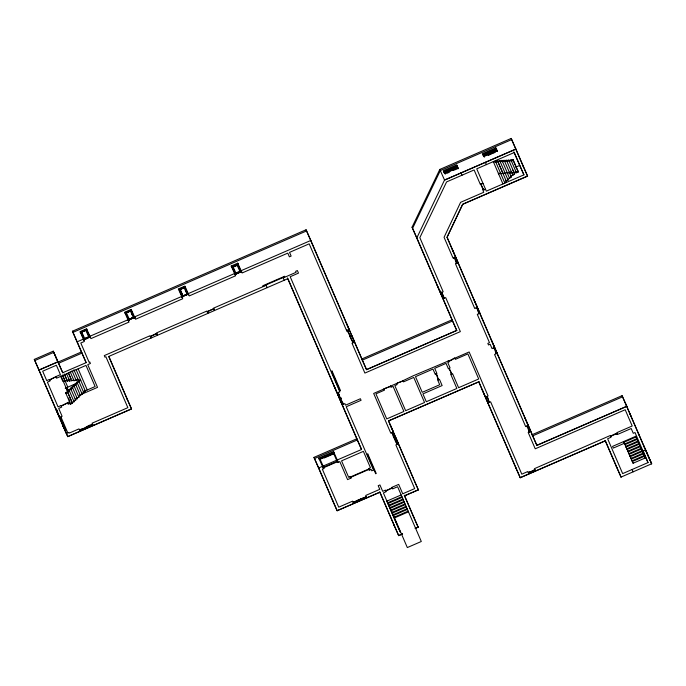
<?xml version="1.0" encoding="UTF-8"?>
<svg xmlns="http://www.w3.org/2000/svg" width="686" height="686" viewBox="0 0 686 686"><rect width="100%" height="100%" fill="white"/><g stroke="black" fill="none" stroke-linecap="round" stroke-linejoin="round"><path stroke-width="1.03" d="M235.109 273.208L232.417 267.017L237.776 264.65M86.633 330.489L86.788 330.858M89.077 335.814L89.266 336.234M536.889 445.411L532.104 434.727L622.065 395.668L626.841 406.352L536.889 445.411L447.109 237.15L462.673 204.222L527.543 176.053M439.795 169.442L444.571 180.118L515.932 149.128L511.181 138.435L439.795 169.442L412.063 227.186L416.839 237.87L444.528 180.024L515.889 149.034L527.585 176.148L462.716 204.317L447.109 237.15M412.578 228.344L440.309 170.6L511.705 139.592M443.791 297.638L441.956 292.785L444.262 298.144L443.49 298.007C444.056 299.079 443.062 297.201 444.074 297.587M352.673 342.082L350.306 337.392L353.299 342.563M451.637 373.484L449.261 368.794L451.825 374.041M488.852 401.773L487.283 396.722L489.075 401.593M394.887 438.903C394.57 440 396.337 443.542 397.546 444.091M179.432 289.663L184.688 287.065L188.093 294.757M233.223 267.051L237.185 265.302L240.083 271.767L236.095 273.534L233.189 267.043L237.725 264.745L232.417 267.017M131.935 314.017L132.158 314.522L132.235 313.896M238.608 268.166L239.243 268.655L238.651 268.26M239.491 268.475L239.268 268.192M129.354 319.213L133.238 317.498M129.302 319.264L133.316 317.498L130.409 311.007L126.404 312.782L129.328 319.256M129.405 319.496L133.418 317.721M183.111 296.172L187.115 294.405M179.329 289.441L182.502 296.532L187.861 294.165M235.058 273.44L232.185 267.017L237.836 264.556L240.949 271.75L235.59 274.117L235.212 275M150.423 336.86C153.124 334.159 161.922 331.638 150.886 336.303M67.159 403.128L61.877 405.666L67.134 403.068M85.63 427.935C77.621 429.77 78.504 431.305 86.65 427.018L86.796 427.464L85.501 427.635M390 386.51L384.614 388.619L390.017 386.527M402.425 381.116L397.04 383.225L402.442 381.133M359.121 499.597L353.865 502.186L359.07 499.682M34.815 360.562L53.774 352.33L58.499 363.297L81.9 353.136L72.442 331.218L306.067 229.767L310.844 240.443L77.175 341.8L86.162 362.654L62.709 372.721M72.956 332.376L306.582 230.925M482.747 154.504L496.175 148.673L497.47 151.572M444.322 171.886L448.198 169.742L448.953 171.44M448.584 170.034L452.46 167.89L453.583 170.402M456.079 166.784L452.674 167.796L456.713 166.038L457.948 168.807M483.433 154.907L487.309 152.755L488.432 155.268M487.695 153.055L491.57 150.911L492.694 153.424M491.956 151.203L495.824 149.059L496.681 150.989M444.219 171.629L456.773 166.175M483.321 154.65L495.884 149.196M482.91 154.899L495.935 149.308M484.239 154.556L486.666 153.501M488.501 152.704L491.57 150.911M493.568 150.5L495.824 149.059M448.781 171.046L444.7 172.701L444.905 173.189M448.412 169.648L448.953 170.857L453.043 169.193M457.296 167.35L453.214 169.005L453.429 169.493M487.892 154.058L483.81 155.722L484.016 156.211M492.154 152.215L488.063 153.87L488.278 154.359M496.407 150.363L492.325 152.018L492.539 152.506M231.885 267.566L231.208 265.997L237.759 263.158L241.146 270.764M444.862 173.095L446.526 172.486M449.93 170.891L452.4 169.939M454.192 169.048L457.468 167.736L457.253 167.247M485.637 155.508L487.249 154.804M490.662 153.21L492.316 152.601L492.111 152.112M458.025 167.778L444.597 173.609L443.293 170.711L456.73 164.872L458.359 168.559M89.96 337.435L86.487 329.649L80.828 332.101L84.112 339.433M125.435 312.833L131.052 310.295L134.327 317.627M179.132 289.518L184.757 286.971L188.033 294.311M80.485 332.538L86.102 330.103M127.862 311.967L130.666 310.749M181.558 288.652L184.363 287.434M446.895 173.309L449.321 172.255M454.604 169.957L457.03 168.91M489.461 154.822L491.879 153.775M495.335 152.275L492.908 153.33L491.785 150.809M82.895 331.561L86.393 329.837M231.636 266.991L238.188 264.153M128.419 311.976L130.306 311.161M181.181 289.072L183.068 288.249M231.679 267.077L238.231 264.239M234.243 266.468L237.742 264.753L240.589 271.099M34.3 359.404L53.251 351.172L58.027 361.856L39.076 370.08L34.3 359.404L63.515 427.138M89.729 336.895C84.584 340.522 83.392 340.702 80.948 332.118L86.333 329.82L89.78 337.418L90.415 337.246M128.188 320.19L128.874 320.542M134.396 318.072L134.173 317.661L128.231 320.276L124.655 312.276L131.206 309.429L134.782 317.438L134.525 318.081M188.641 294.483L187.938 294.706L188.479 294.114L184.903 286.105L178.36 288.952L181.927 296.961L182.57 297.218M188.444 294.028L188.23 294.766M90.218 336.783L86.573 328.808L80.022 331.655L83.666 339.63L84.361 339.416L83.821 339.999M134.139 317.798L134.782 317.438M181.927 296.961L182.725 296.969L182.124 297.415M134.233 318.03L134.936 317.807M128.428 320.739L128.985 320.388L125.632 312.756L131.017 310.449L134.19 317.541L128.805 319.856L128.985 320.388M234.981 274.451L235.658 274.803M241.523 271.613L241.318 272.351M235.015 274.537L241.566 271.699M240.949 271.75L241.026 272.291L241.721 272.068M502.932 183.951L493.311 161.63L493.611 162.316L497.453 160.644L498.07 162.025L501.912 160.353L502.529 161.725L506.371 160.061L506.988 161.433L510.83 159.761L511.447 161.133L513.368 160.301L513.059 159.615L509.218 161.287L508.6 159.907L504.759 161.579L504.141 160.207L500.3 161.87L499.682 160.498L495.841 162.17L495.232 160.79M513.154 160.25L512.845 159.555L510.924 160.395L511.233 161.081M53.251 351.172L57.976 362.139L81.385 351.978L86.162 362.654M500.548 173.104L498.628 173.935L498.319 173.249M515.838 167.092L519.688 165.42L523.907 174.844L486.348 191.145L476.727 168.825L514.286 152.515L523.907 174.844M502.778 172.958L500.857 173.79L500.24 172.418M502.469 172.272L503.087 173.644L507.228 172.666L507.537 173.352L511.379 171.68L511.996 173.052L513.917 172.22M483.021 183.419L480.406 184.56L474.112 169.965L446.595 181.91L419.841 237.63L443.165 291.739L440.549 292.871M509.458 172.512L509.767 173.206L511.687 172.366M513.608 171.534L514.226 172.906L518.067 171.243L518.376 171.929L516.455 172.761L516.146 172.075M512.854 170.094L514.534 173.987L511.001 176.345M483.441 188.839L482.884 189.07L480.852 184.234L483.15 188.882M482.918 188.976L483.484 188.864M509.209 172.169L511.31 177.031L507.769 179.389M485.551 189.302L482.935 190.434L483.733 192.286L460.589 202.336L444.065 237.296L453.009 258.039L455.624 256.907M506.157 180.907L508.077 180.075L499.991 161.184M49.461 379.812L50.189 379.967M55.969 376.88L55.617 377.609M50.087 379.624L49.615 380.181M497.762 161.33L506.465 181.593L504.544 182.425L504.853 183.119L495.532 161.484M55.463 377.557L56.166 377.343M150.268 336.492L150.997 336.646M156.777 333.559L156.211 333.876L156.974 334.022M49.658 380.267L49.864 379.53M56.201 377.429L55.523 377.077M207.875 311.255C208.93 311.667 206.829 312.387 208.064 311.933L207.824 311.393M213.397 309.163L214.161 309.283L213.483 308.94M150.466 336.946L150.671 336.209M157.008 334.108L156.331 333.756M63.001 425.98L67.777 436.656L131.532 408.976L108.868 356.394L287.906 278.653L361.548 449.493L318.707 467.972L337.152 510.761L379.95 492.179L337.109 510.658M62.889 381.493L64.81 380.661L65.119 381.347L67.039 380.516L67.348 381.202L69.269 380.37L69.578 381.056L73.728 380.07M73.419 379.384L74.037 380.764L77.878 379.092L79.104 381.845L75.263 383.508L75.88 384.88L72.039 386.552L72.656 387.924L68.806 389.597L69.423 390.969L65.582 392.641L70.547 404.131L72.467 403.299L67.194 391.114L71.035 389.451L70.426 388.07L74.268 386.407L73.651 385.035L77.492 383.363L76.883 381.991L80.725 380.318L80.416 379.632L78.496 380.464L73.899 369.831L74.208 370.517M75.957 379.924L76.266 380.61L78.187 379.778M65.213 388.276L77.578 382.908M67.811 392.495L65.89 393.327L65.582 392.641M83.46 391.603L95.114 386.544L85.999 365.398L56.535 378.192L55.858 376.623L60.428 374.642L56.381 365.244L42.669 371.195L46.717 380.593L49.306 379.469L49.984 381.039L47.394 382.162L58.027 406.832L61.054 405.52L61.723 407.09L58.704 408.402L62.117 416.308L59.493 417.448L55.806 409.199M76.129 369.685L85.381 391.131L81.848 393.481L82.157 394.167L78.616 396.525L78.924 397.211L77.004 398.052M79.456 395.205L97.532 387.358L87.739 364.643L90.415 363.477L89.746 361.916L89.077 362.199L80.802 343.017L84.369 341.465L83.358 339.116M69.989 401.636L67.597 402.673L68.274 404.243L74.079 401.782L69.114 390.283M75.391 399.569L77.312 398.738L72.347 387.238M61.2 405.863L61.783 405.58L61.354 406.232M67.708 402.931L67.314 403.651L67.905 403.394M61.397 406.318L61.611 405.58M67.948 403.479L67.262 403.128M70.727 388.765L75.7 400.255L73.779 401.087L74.079 401.782M60.385 418.323L60.822 418.134M60.471 418.52L60.908 418.331M62.417 423.108L62.855 422.919M62.503 423.296L62.941 423.108M63.223 425.08L63.661 424.891M453.952 258.108C456.044 257.482 456.344 262.361 456.404 263.535M454.072 258.125L454.295 257.482M456.31 263.578L456.627 262.815L456.825 263.355M456.139 263.184L456.919 263.321M79.482 430.062L79.928 429.865L79.713 430.602M92.576 424.368L92.37 425.106L92.816 424.917M79.516 430.148L80.245 430.302M92.619 424.454L92.01 424.685L92.773 424.831M80.142 429.959L79.679 430.516M86.693 427.112L92.053 424.788M67.734 436.562L131.489 408.873L126.756 398.292M347.802 331.475L348.411 331.218M348.239 330.815L347.922 331.587L347.725 331.038M441.407 293.008L441.638 292.313M350.495 336.217C342.906 322.497 349.285 333.679 350.46 337.461L350.923 337.22L350.16 336.234M349.989 336.552L350.597 336.286M350.34 337.349L350.94 337.092M443.971 297.638L443.525 297.835M353.024 342.091L352.793 342.786M352.527 342.425L353.127 342.16M478.468 313.116L478.939 312.799L476.899 307.963L476.075 307.825L476.753 307.997M362.705 361.102L366.547 369.677L456.765 330.498L451.988 319.822L361.771 359.001L362.285 360.159L452.503 320.979L412.063 227.186M478.451 313.168L479.214 313.433L478.948 313.073M479.042 313.03L478.605 313.699L478.408 312.979M366.504 369.583L456.722 330.403M338.635 392.726L337.855 392.589L338.155 393.095L338.464 392.323L338.567 392.829M340.822 397.803L340.213 398.06L340.565 398.866L341.165 398.6M343.523 404.071C332.144 383.611 341.131 401.893 343.429 404.114M343.197 403.582L343.017 404.294M343.352 403.677L342.923 404.337M448.884 360.707L448.181 360.725L448.815 360.553L448.421 361.265M454.243 358.384L448.996 360.922M384.031 389.048L384.614 388.756L384.194 389.416M390.583 386.201L389.974 386.432L390.746 386.57M396.457 383.645L397.185 383.808M403.008 380.807L402.399 381.039L403.171 381.176M397.083 383.465L396.619 384.023M454.929 358.332L454.346 358.624C455.478 356.566 451.054 361.419 448.944 361.007M384.229 389.502L384.443 388.765L373.673 393.43L390.806 433.175L393.43 432.043L390.085 424.583M390.78 386.655L390.102 386.304L396.868 383.371L396.654 384.109M403.205 381.262L402.528 380.91L413.066 375.859L448.318 361.016L448.824 362.191L447.804 362.637L450.093 367.945L448.344 368.699L446.054 363.391L434.701 368.322L436.913 373.458L435.173 374.213L432.96 369.085L415.493 376.665L422.242 392.332L439.709 384.743L437.702 380.087L439.452 379.332L442.136 385.558L422.919 393.901L426.298 401.73L456.859 388.456L450.873 374.573L452.623 373.819L458.608 387.701L478.699 378.972L467.895 353.916L455.375 359.344L454.869 358.169L469.13 351.978L488.072 395.925L485.456 397.057M496.321 353.119L495.712 353.376C496.407 354.319 495.558 347.21 493.526 348.308L493.354 347.905M493.646 348.325L493.954 347.639M435.593 374.119L435.884 374.539M436.099 373.896L435.867 374.59M448.687 368.425L449.373 368.605M435.764 374.522C438.097 373.201 437.479 380.216 438.431 379.221L438.731 379.727M448.867 368.828L449.467 368.562M495.746 353.204L496.493 353.513L496.218 353.161M451.534 373.536L451.311 373.544M437.951 379.59L438.551 379.324M451.054 373.904L451.654 373.638M438.217 379.95L437.925 379.281M388.619 420.878L478.879 381.802L388.619 420.878L418.374 489.907L404.611 495.764L418.323 489.804M332.899 501.234L313.974 457.39L356.771 438.808L361.548 449.493M314.497 458.548L357.295 439.966L287.4 277.881M319.47 459.654L318.793 458.094L333.567 451.68L338.267 462.27M319.136 458.874L333.936 452.443M338.918 397.271L342.254 404.731L344.878 403.6L345.555 405.177L360.407 398.729L361.076 400.298L346.233 406.747L373.527 470.064L371.778 470.819L371.16 469.378L369.179 470.236L368.502 468.667L370.483 467.809L363.391 451.362L341.559 460.846L348.651 477.293L350.623 476.436L351.301 477.996L347.579 479.617L339.81 461.601L337.632 462.544L333.405 453.026L319.933 458.883L324.161 468.401L322.343 469.19L338.721 507.177L352.638 501.132L353.65 503.481M320.096 459.268L333.567 453.412M324.118 457.991L333.739 453.815M391.877 432.609L392.169 433.115L392.383 432.386M392.049 433.003L392.649 432.746M323.492 466.832L322.823 467.123L318.793 458.094M336.963 460.983L337.623 460.692M323.655 467.217L337.126 461.369M486.451 396.474L487.137 396.654M323.826 467.612L337.298 461.764M486.623 396.877L487.232 396.611M394.733 437.745L394.236 437.917L394.699 438.989L395.162 438.748M394.236 438.08L394.836 437.814M395.187 438.62L394.639 438.954M488.835 401.825L489.59 402.09L489.324 401.73M488.809 401.945L489.418 401.687M489.084 402.305L488.792 401.636M396.765 443.953L397.374 443.688M397.031 444.314L397.185 443.525M350.786 476.821L368.674 469.053M350.958 477.216L368.845 469.447M526.556 426.546C528.614 425.852 528.94 430.782 529.017 431.983M526.711 426.641L526.385 426.143L527.165 426.28M353.187 502.384L353.77 502.101L353.384 502.847M366.247 496.613L365.818 497.256M360.356 499.357L359.19 500.137M365.647 497.058L360.193 499.125L360.467 499.7L359.353 500.188M353.341 502.761L353.985 502.392M365.741 497.29L366.444 497.067M365.895 497.341L366.478 497.153M385.541 490.464L386.218 490.807M385.772 491.005L386.235 490.447M392.083 487.617L391.877 488.355M385.575 490.55L386.141 490.216M392.126 487.703L386.269 490.687L392.281 488.072M528.743 431.623L529.523 431.76M622.579 396.825L532.628 435.893L447.032 237.365M386.913 501.123L401.147 494.94M387.916 502.735L401.893 496.664L402.202 497.35L388.225 503.421L387.178 501.012M388.971 505.145L402.939 499.074L403.248 499.76L389.279 505.831L388.225 503.421M390.017 507.554L403.994 501.483L404.303 502.169L390.325 508.24L389.279 505.831M536.838 445.317L626.798 406.249M391.071 509.964L405.04 503.893L405.349 504.579L391.38 510.65L390.325 508.24M392.118 512.373L406.095 506.302L406.404 506.988L392.426 513.059L391.38 510.65M393.172 514.783L407.141 508.712L407.45 509.398L393.481 515.469L392.426 513.059M394.218 517.193L408.196 511.121L408.504 511.807L394.527 517.879L393.481 515.469M610.557 436.245L611.277 436.287M617.066 433.32L616.723 434.049M611.183 436.03C622.717 431.348 612.598 434.058 610.712 436.622M528.469 472.98L529.035 472.663C528.34 471.651 533.682 471.402 534.977 470.047M534.823 469.67L534.12 469.893L534.368 470.313M534.78 469.584L534.566 470.322M616.568 433.998L617.263 433.775M610.754 436.708L610.969 435.97M617.306 433.861L616.62 433.509M528.932 472.414L534.3 470.142M520.194 477.653L605.386 440.772L520.237 477.748L515.46 467.063M398.643 535.543L402.536 533.854M415.202 528.357L418.117 527.088M393.91 524.962L398.686 535.646L402.579 533.957M415.244 528.46L418.16 527.191L404.611 495.764M623.968 442.238L636.025 437.008L635.716 436.313L612.572 446.372L613.31 448.087L624.406 443.276L625.023 444.648L637.071 439.417L636.454 438.037M624.714 443.962L636.762 438.731M625.761 446.372L637.817 441.141M625.452 445.686L626.069 447.058L638.126 441.827L637.508 440.446M626.815 448.781L638.863 443.55M632.809 462.553L633.109 463.239L645.166 458.008L639.172 444.236L627.124 449.467L623.66 441.552L624.097 442.59M627.862 451.191L639.918 445.96M628.916 453.6L640.964 448.37M629.962 456.01L642.019 450.779M631.017 458.42L643.065 453.189M632.063 460.829L644.12 455.598M621.044 477.087L651.7 463.779L645.74 449.956L643.125 451.096L648.064 462.57L622.656 473.606L607.625 438.748L611.003 437.282L610.24 435.524L534.394 468.692L535.406 471.042M83.238 335.746L82.732 335.403L82.955 335.883M85.613 338.455L87.988 337.443M84.215 339.244L89.609 337.152M207.901 311.315L213.26 308.957L208.047 311.461M86.822 427.412C85.904 426.34 91.898 423.931 92.181 425.088M365.672 497.058L359.13 499.768L359.301 500.171M454.355 258.082L454.389 257.447M476.899 307.963L478.699 312.936M338.335 392.992L340.119 397.94L338.344 393.009M338.438 394.218L338.361 393.996M527.174 426.383L529.009 431.262M522.835 165.455L527.585 176.148M629.628 413.126L630.931 416.033M638.314 433.269L639.609 436.176M643.502 445.317L644.806 448.215M646.881 453.232L651.657 463.916L625.735 403.985M517.458 170.257L517.759 170.943L512.845 159.555M638.555 442.864L639.172 444.236M640.655 447.684L641.273 449.056L629.216 454.286L628.608 452.914M641.71 450.093L642.319 451.465L630.271 456.696L629.654 455.324M642.756 452.503L643.374 453.875L631.317 459.106L630.708 457.733M643.811 454.912L644.42 456.284L632.372 461.524L631.755 460.143M644.857 457.322L645.166 458.008M515.838 171.774L516.146 172.469L514.226 173.301L514.534 173.987M510.693 175.659L511.31 177.031M507.46 178.694L508.077 180.075M627.553 450.505L628.17 451.877L640.227 446.646L635.716 436.313M505.848 180.221L506.465 181.593M487.523 152.661L488.818 155.568M483.27 154.513L484.453 157.163M616.311 466.506L621.087 477.19L605.344 440.669M481.34 183.968L481.238 183.462L480.8 184.122L480.629 183.719L480.92 184.225M452.674 167.796L453.798 170.308M444.159 171.491L445.343 174.15M452.288 249.447L458.162 262.781L455.538 263.913L474.755 308.503L477.379 307.362L474.043 299.902M476.573 305.776L479.908 313.236L477.293 314.377L489.487 342.674L487.832 343.394L488.509 344.964L490.164 344.243L492.034 348.582L494.657 347.45L491.322 339.99M493.851 345.864L497.187 353.324L494.572 354.465L525.656 426.572L528.271 425.431L524.936 417.971M527.465 423.845L530.801 431.305L528.186 432.446L535.234 448.798L625.195 409.739L632.2 425.989L616.791 432.677L617.554 434.444L631.197 428.518L633.264 433.303L635.022 432.54L647.978 462.604M534.188 469.859L534.394 470.33M528.829 472.191L528.271 472.517L528.915 472.783M441.424 292.956L441.227 292.493M440.318 290.95L441.57 293.745M437.205 285.41L443.079 298.744L445.694 297.613L460.357 331.612L364.892 373.073L352.029 343.223L354.653 342.082L351.318 334.622M482.121 389.597L487.986 402.931L490.61 401.799L521.797 474.163L527.843 471.539L528.855 473.889M346.25 322.874L349.586 330.335L346.97 331.475L309.189 243.839L289.543 252.371L291.138 256.075L289.389 256.83L287.794 253.125L242.115 272.968L241.095 270.618M395.153 436.33L398.489 443.791L395.873 444.922L414.696 488.595L402.725 493.791L398.677 484.393L391.938 487.317L392.615 488.886L397.606 486.717L421.298 541.494L407.321 547.565L394.527 517.879M414.112 480.38L418.374 489.907M392.615 432.917C392.212 436.15 396.757 442.736 392.323 432.96M395.119 438.723L394.399 437.762M413.384 516.507L418.16 527.191M341.096 398.703L340.685 398.969L340.222 397.906L340.719 397.726L341.148 398.729L340.35 397.683M338.978 395.273L339.098 395.762M339.433 396.457L338.189 393.678L339.364 396.319M333.85 385.523L337.195 392.984L339.81 391.852L290.187 276.732L298.487 273.122L297.381 270.558L295.632 271.322L296.06 272.316L283.181 277.916L284.193 280.265M232.383 267.077L235.212 273.422M231.208 265.997L234.595 273.611M313.974 457.39L318.758 468.075M332.376 500.077L337.152 510.761M186.266 291.31L185.932 290.572L185.966 291.439M180.135 289.475L183.033 295.94M182.373 296.764L179.097 289.432L179.295 289.886M130.94 310.475L126.567 312.602L130.957 310.484L134.113 317.575M128.676 320.088L125.392 312.747L125.589 313.21M81.111 332.341L84.395 339.784M72.442 331.218L77.218 341.902M85.073 390.437L85.381 391.131M76.695 397.357L77.312 398.738M75.083 398.883L75.7 400.255M57.976 362.139L62.76 372.815L57.984 361.754L39.033 369.986L67.777 436.656M72.467 403.299L67.502 391.8M70.238 403.445L70.547 404.131M80.03 431.34L78.976 428.887L69.337 433.072L69.046 432.394L66.431 433.535L62.735 425.286M57.427 411.531L56.286 408.993L58.078 413.135M62.34 422.91L62.889 424.145M64.467 427.61L65.71 430.379L64.467 427.515M187.818 294.251L182.502 296.532M125.735 312.988L125.864 313.219M394.827 438.869L396.902 443.568M82.612 335.651L82.8 336.114M511.181 138.435L523.324 166.629M622.065 395.668L646.975 453.42M513.831 151.829L519.688 165.42M513.059 159.615L518.376 171.929M511.139 160.447L516.455 172.761M508.909 160.601L514.226 172.906M506.68 160.747L512.922 175.505M504.45 160.893L509.767 173.206M626.069 447.058L633.109 463.239M502.221 161.039L507.537 173.352M507.177 172.718L509.689 178.549M496.364 150.268L496.578 150.757M632.115 469.498L633.127 471.848M498.07 162.025L503.087 173.644M487.849 153.964L488.063 154.453M485.354 162.29L486.365 164.64M605.284 440.918L616.825 467.672M483.381 188.701L483.767 189.336L483.596 188.933L483.158 189.593L482.995 189.036M461.026 172.855L462.038 175.204M453 169.099L453.206 169.588M448.953 170.857L449.167 171.346M495.969 353.024L494.117 348.076M493.448 347.862L493.68 348.402M529.429 431.803L529.232 431.254L528.923 432.017M454.106 258.202L453.875 257.662L454.063 258.176M441.733 292.27L441.295 292.939L441.124 292.536M416.796 237.768L456.765 330.498M478.837 381.708L520.237 477.748M478.742 381.888L515.975 468.229M454.286 358.075L454.526 358.615M448.635 360.527L448.867 361.068M451.028 373.587L451.225 374.299M402.974 380.704L403.479 381.879L413.744 377.429L424.548 402.493L405.64 410.7L394.836 385.635L396.928 384.726L396.422 383.551M390.548 386.107L391.054 387.281L393.087 386.398L403.891 411.463L386.733 418.914L375.928 393.85L384.512 390.12L384.006 388.945M310.801 240.349L366.547 369.677M306.067 229.767L362.285 360.159M388.482 420.981L413.692 479.411M404.2 495.146L413.907 517.664M386.75 501.097L400.247 532.062L383.371 492.9L386.064 491.725L385.386 490.164L382.694 491.33L379.941 484.942L378.192 485.705L379.77 489.35L365.741 495.438L366.753 497.787M379.907 492.076L398.686 535.646M379.752 492.119L394.424 526.119M369.171 468.375L369.848 469.944M365.801 496.801L366.032 497.35M360.141 499.262L360.382 499.802M349.954 476.719L350.632 478.288M359.25 499.648L359.481 500.197M267.188 287.648L266.177 285.299L213.372 308.228L214.384 310.578M333.567 451.68L334.579 454.029M333.405 453.026L334.082 454.595M353.59 502.109L353.83 502.649M237.759 263.158L238.436 264.719M322.489 466.334L323.5 468.684M235.598 274.254L235.744 274.7M234.552 273.457L235.564 275.806L189.259 295.915L188.247 293.565M213.963 308.829L213.578 309.472M208.15 311.83L207.378 311.59M207.841 313.416L206.82 311.067L156.502 332.924L157.514 335.274M182.656 297.115L179.372 289.663M181.696 296.412L182.708 298.762L135.554 319.239L134.542 316.889M150.963 338.121L149.951 335.771L104.289 355.597L104.958 357.166L105.91 356.754L127.853 407.664L92.07 423.202L93.082 425.552M127.99 319.736L129.002 322.086L90.921 338.618L89.909 336.269M108.74 356.506L127.27 399.449M84.309 339.896L83.666 339.63M78.135 368.811L87.251 389.957M78.804 381.15L83.769 392.649M71.979 370.663L76.266 380.61M77.184 382.677L82.157 394.167M70.135 371.718L74.037 380.764M75.571 384.194L80.536 395.693M68.531 372.987L71.027 378.783L67.185 380.447L64.69 374.65M73.959 385.721L78.924 397.211M68.3 372.772L71.807 380.91M66.611 373.819L69.106 379.615M68.797 379.247L69.578 381.056M64.235 373.964L67.348 381.202M62.769 375.491L67.76 387.075L66.105 387.804L67.751 391.62M62.392 375.019L65.119 381.347M67.314 388.207L68.574 391.131M61.08 376.22L67.708 391.603M60.557 376.074L62.503 380.593M68.471 398.112L69.612 400.761M61.337 416.651L61.148 417.431L67.571 432.334L68.266 432.737M60.351 417.945L61.586 420.818M62.409 422.73L63.644 425.603M58.945 415.159L65.616 430.422M454.381 258.022L456.387 262.789M436.185 374.436L438.2 379.204M182.956 288.111L180.315 289.278L182.948 288.111M184.114 287.691L180.109 289.458L183.008 295.949L187.012 294.174L184.114 287.691M55.395 377.017L50.138 379.615L55.395 377.017M495.841 147.893L482.404 153.724L483.699 156.622L497.136 150.791L495.841 147.893M457.065 165.66L443.799 171.886L457.065 165.66M86.839 329.237L80.331 332.17L86.839 329.237M131.403 309.892L124.886 312.816L131.403 309.892M185.109 286.568L178.592 289.501L185.143 286.654M284.544 276.312L262.807 285.753L263.021 286.251L284.759 276.81L284.544 276.312M86.479 427.026L85.579 427.412L85.819 427.953L86.71 427.567L86.479 427.026M332.075 371.066L331.527 371.315L339.93 390.806L340.479 390.566L332.075 371.066M367.833 454.021L367.276 454.261L375.679 473.752L376.237 473.512L367.833 454.021M85.827 330.403L81.797 332.118L84.721 338.601L88.734 336.886L85.827 330.403"/></g></svg>
